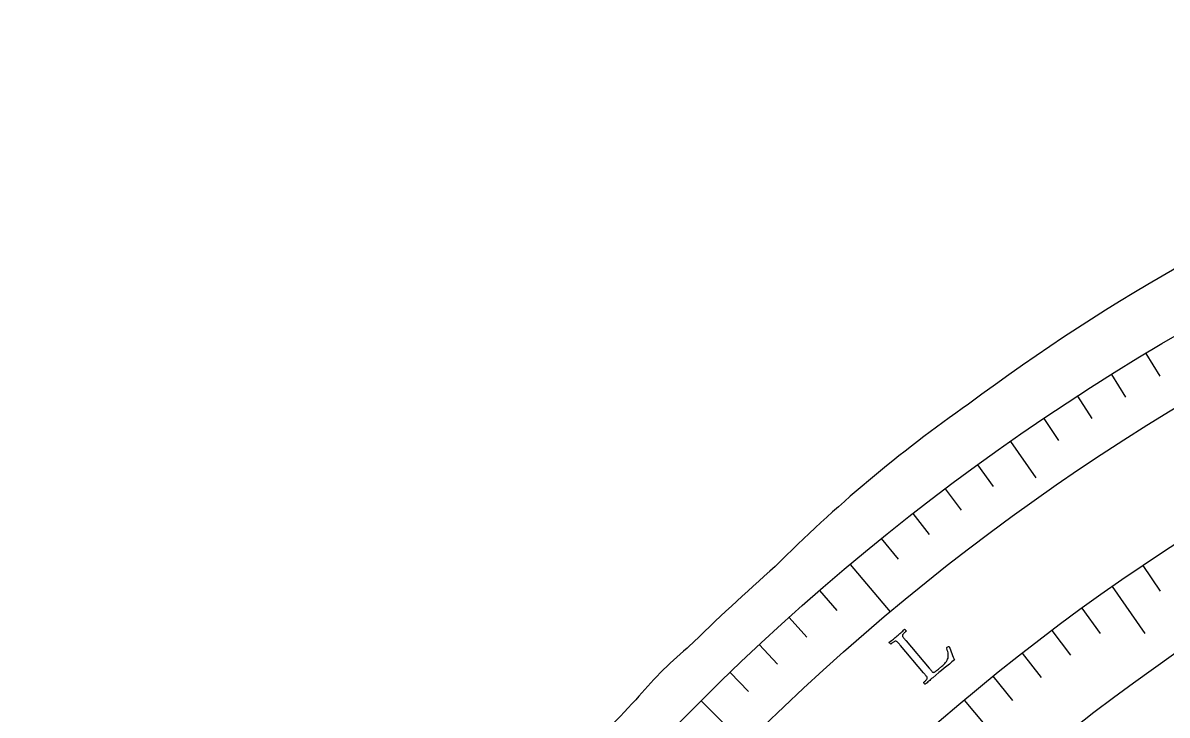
# Model space of a CAD drawing. Header units: millimetres. Extents: x -93 to 93, y -93 to 104.
# Drawn here: x -90.65 to -45.86, y 63.54 to 90.65 of the extents above; entities that cross this region are included whole.
import ezdxf

# ---------------------------------------------------------------- set-up
doc = ezdxf.new("R2010")
doc.units = ezdxf.units.MM
for name, color, linetype in [('CUT_OUTER', 1, 'Continuous'), ('ENGRAVE', 7, 'Continuous'), ('ENGRAVE_FINE', 8, 'Continuous'), ('TEXT', 5, 'Continuous')]:
    doc.layers.add(name, color=color, linetype=linetype)

msp = doc.modelspace()

# ---------------------------------------------------------------- linework, layer by layer
at = {"layer": 'CUT_OUTER'}
msp.add_lwpolyline([(-64.651, 66.1548), (-64.5998, 66.2051)], dxfattribs=at)
for centre, radius, start, end in [((-7.152, 13.6929), 77.5065, 111.482363, 126.846275), ((-22.0148, 30.3912), 55.2629, 124.89633, 135.15529), ((-0.2725, 0.2862), 92.1048, 131.412315, 134.299892), ((-54.9643, 54.5393), 15.1245, 129.82625, 140.61927), ((-0.3394, 0.3064), 92.0428, 136.094488, 140.483599)]:
    msp.add_arc(centre, radius, start, end, dxfattribs=at)
at = {"layer": 'ENGRAVE'}
for points in [[(-51.9947, 74.2561), (-50.9999, 72.8354)], [(-58.2687, 69.4419), (-56.7079, 67.5819)], [(-48.0155, 68.5733), (-46.7316, 66.7396)], [(-64.0992, 64.0992), (-62.8728, 62.8728)], [(-53.8094, 64.1275), (-51.8472, 61.7891)]]:
    msp.add_lwpolyline(points, dxfattribs=at)
for radius in [90.65, 90.65, 88.2219, 83.7125, 83.7125, 80.1513, 73.5375, 73.5375, 69.6525]:
    msp.add_circle((0, 0), radius, dxfattribs=at)
at = {"layer": 'ENGRAVE_FINE'}
for points in [[(-46.6882, 77.7022), (-46.1522, 76.8102)], [(-48.0372, 76.8756), (-47.4857, 75.9931)], [(-49.3715, 76.0255), (-48.8048, 75.1527)], [(-50.6908, 75.1523), (-50.1089, 74.2895)], [(-53.2827, 73.3374), (-52.6711, 72.4955)], [(-54.5545, 72.3963), (-53.9283, 71.5652)], [(-55.8097, 71.4332), (-55.169, 70.6132)], [(-57.0479, 70.4483), (-56.393, 69.6396)], [(-46.8114, 69.4008), (-46.1287, 68.3886)], [(-59.4718, 68.4144), (-58.789, 67.6291)], [(-49.205, 67.7248), (-48.4873, 66.737)], [(-60.6567, 67.3661), (-59.9604, 66.5927)], [(-50.3794, 66.8558), (-49.6446, 65.8806)], [(-61.8232, 66.2972), (-61.1134, 65.5361)], [(-51.5386, 65.9664), (-50.7868, 65.0042)], [(-62.9708, 65.2082), (-62.2479, 64.4596)], [(-52.682, 65.0568), (-51.9136, 64.1079)]]:
    msp.add_lwpolyline(points, dxfattribs=at)
at = {"layer": 'TEXT'}
msp.add_lwpolyline([(-55.1765, 65.3783), (-55.1741, 65.3754), (-55.1711, 65.3719), (-55.1676, 65.3678), (-55.1635, 65.363), (-55.1531, 65.3506), (-55.1412, 65.3365), (-55.1278, 65.3206), (-55.1129, 65.303), (-55.0974, 65.285), (-55.0823, 65.2681), (-55.0676, 65.2522), (-55.0532, 65.2374), (-55.0401, 65.225), (-55.0289, 65.2164), (-55.0199, 65.2114), (-55.0129, 65.2102), (-54.9927, 65.2135), (-54.9725, 65.2197), (-54.9524, 65.2289), (-54.9323, 65.241), (-54.9099, 65.257), (-54.8826, 65.2779), (-54.8504, 65.3037), (-54.8134, 65.3344), (-54.6733, 65.4517), (-54.6376, 65.4833), (-54.6019, 65.5184), (-54.5661, 65.557), (-54.5302, 65.5992), (-54.4975, 65.6425), (-54.4711, 65.6847), (-54.4509, 65.7256), (-54.4371, 65.7655), (-54.4296, 65.8026), (-54.4256, 65.8422), (-54.425, 65.8844), (-54.4278, 65.9292), (-54.4351, 65.9774), (-54.4477, 66.0298), (-54.4656, 66.0865), (-54.4889, 66.1474), (-54.4903, 66.1576), (-54.4869, 66.1686), (-54.4786, 66.1802), (-54.4656, 66.1926), (-54.4435, 66.2091), (-54.4237, 66.2205), (-54.4062, 66.2268), (-54.3909, 66.228), (-54.3663, 66.1604), (-54.3411, 66.0905), (-54.3153, 66.0184), (-54.289, 65.944), (-54.2623, 65.8721), (-54.2353, 65.8075), (-54.208, 65.7501), (-54.1805, 65.7), (-54.2817, 65.617), (-54.3829, 65.5348), (-54.4842, 65.4533), (-54.5856, 65.3726), (-54.6899, 65.2891), (-54.7999, 65.1996), (-54.9155, 65.1038), (-55.0368, 65.0019), (-55.0785, 64.9661), (-55.1176, 64.9317), (-55.154, 64.8987), (-55.1878, 64.8671), (-55.2208, 64.8361), (-55.2549, 64.8051), (-55.2899, 64.774), (-55.326, 64.7428), (-55.3354, 64.7451), (-55.3451, 64.7505), (-55.3551, 64.7591), (-55.3652, 64.7708), (-55.3742, 64.7834), (-55.3808, 64.7948), (-55.385, 64.805), (-55.3867, 64.8139), (-55.3778, 64.822), (-55.3661, 64.8332), (-55.3516, 64.8476), (-55.3344, 64.8652), (-55.3164, 64.8845), (-55.2996, 64.9042), (-55.2838, 64.9243), (-55.2692, 64.9449), (-55.2575, 64.9639), (-55.2503, 64.9796), (-55.2476, 64.992), (-55.2495, 65.0011), (-55.2589, 65.0214), (-55.2713, 65.0429), (-55.2868, 65.0657), (-55.3052, 65.0898), (-55.3256, 65.1149), (-55.347, 65.1409), (-55.3693, 65.1677), (-55.3926, 65.1953), (-56.295, 66.2573), (-56.3185, 66.2848), (-56.3416, 66.3114), (-56.3641, 66.3371), (-56.3861, 66.3619), (-56.4074, 66.3845), (-56.4278, 66.4037), (-56.4473, 66.4196), (-56.4659, 66.4322), (-56.4754, 66.4364), (-56.4886, 66.4359), (-56.5052, 66.4308), (-56.5255, 66.421), (-56.5475, 66.4084), (-56.5696, 66.3949), (-56.5918, 66.3805), (-56.6141, 66.3652), (-56.6346, 66.3506), (-56.6514, 66.3383), (-56.6646, 66.3283), (-56.6742, 66.3205), (-56.6828, 66.3236), (-56.6923, 66.3292), (-56.7026, 66.3375), (-56.7137, 66.3483), (-56.7236, 66.3602), (-56.7305, 66.3713), (-56.7343, 66.3818), (-56.735, 66.3916), (-56.6952, 66.4233), (-56.6556, 66.4545), (-56.6161, 66.4852), (-56.5769, 66.5155), (-56.538, 66.5456), (-56.4999, 66.5759), (-56.4625, 66.6064), (-56.4258, 66.6371), (-56.3886, 66.669), (-56.3523, 66.701), (-56.3168, 66.7329), (-56.2822, 66.765), (-56.2476, 66.7973), (-56.212, 66.8301), (-56.1754, 66.8634), (-56.1379, 66.8973), (-56.1283, 66.8949), (-56.1186, 66.8895), (-56.1087, 66.8809), (-56.0987, 66.8691), (-56.0898, 66.8564), (-56.0834, 66.8449), (-56.0794, 66.8346), (-56.0778, 66.8256), (-56.087, 66.8174), (-56.0991, 66.8061), (-56.114, 66.7915), (-56.1318, 66.7737), (-56.1505, 66.7543), (-56.1681, 66.735), (-56.1846, 66.7157), (-56.2001, 66.6965), (-56.2127, 66.6785), (-56.2206, 66.6629), (-56.2238, 66.6495), (-56.2223, 66.6385), (-56.2142, 66.6218), (-56.2036, 66.6039), (-56.1907, 66.5848), (-56.1753, 66.5644), (-56.1582, 66.543), (-56.1402, 66.5208), (-56.1211, 66.4978), (-56.1012, 66.474), (-56.0979, 66.4701), (-56.0947, 66.4663), (-56.0915, 66.4625), (-56.0882, 66.4586), (-56.085, 66.4548), (-56.0818, 66.451), (-56.0785, 66.4471), (-56.0753, 66.4433)], close=True, dxfattribs=at)

doc.saveas('drawing.dxf')
